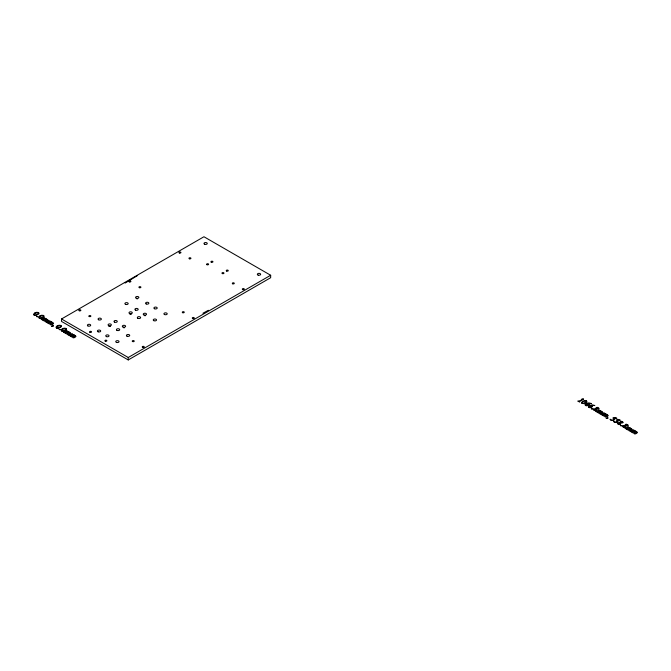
<?xml version="1.0" encoding="UTF-8"?>
<svg xmlns="http://www.w3.org/2000/svg" width="671" height="671" viewBox="0 0 671 671"><rect width="100%" height="100%" fill="white"/><g stroke="black" fill="none" stroke-linecap="round" stroke-linejoin="round"><path stroke-width="1.01" d="M125.15 283.053L137.605 275.513M61.522 318.977L203.95 236.746L270.665 275.261L270.665 277.71L128.236 359.941L61.522 321.417L61.522 318.977L128.236 357.492L270.665 275.261M202.927 313.231L208.371 310.287M128.236 357.492L128.236 359.941M129.973 314.347A1.652 0.956 0 0 1 131.239 314.33M136.918 298.93A1.652 0.956 0 0 1 137.354 298.922M144.575 315.689A1.652 0.956 0 0 1 145.431 315.731M108.853 326.483A1.652 0.956 0 0 1 110.505 326.458M123.607 327.767A1.652 0.956 0 0 1 124.462 327.792M34.305 314.154L34.255 315.102L35.454 315.177L38.356 313.583L38.482 312.627L36.788 312.711L34.305 314.154M39.388 317.089L39.337 318.029L40.537 318.113L43.439 316.519L43.565 315.563L41.87 315.647L39.388 317.089M56.708 327.087L56.658 328.035L57.865 328.111L60.759 326.525L60.885 325.561L59.199 325.653L56.708 327.087M61.791 330.023L61.74 330.971L62.948 331.046L65.842 329.461L65.968 328.496L64.282 328.58L61.791 330.023M582.202 402.449L582.151 403.388L583.351 403.464L586.253 401.879L586.379 400.923L584.684 401.006L582.202 402.449M610.165 419.291L610.585 420.029L612.397 420.507L614.141 420.105L614.804 419.165L613.906 417.966L614.762 417.798C616.263 419.283 618.452 418.276 615.248 417.463L612.841 417.991L613.671 418.754L613.353 419.996L611.239 420.121L610.165 419.291M613.554 421.245L613.973 421.992L615.785 422.47L617.53 422.059L618.192 421.12L617.295 419.929L618.15 419.752C619.652 421.245 621.841 420.239 618.637 419.417L616.288 419.929L617.06 420.717L616.741 421.95L614.628 422.076L613.554 421.245M583.569 399.102L579.543 401.443L579.685 402.105L577.815 401.032L578.545 401.208C582.755 400.721 580.868 397.677 583.56 399.119M46.567 319.035L48.32 320.285C47.398 322.105 44.571 322.139 45.334 321.392L47.616 320.101L47.406 319.664L46.274 319.48L44.429 321.115L42.91 320.235L45.116 319.53L45.611 318.633L44.471 318.431L42.6 320.059L41.09 319.186L41.61 319.287C42.533 318.582 45.234 316.771 44.672 318.289L46.567 319.035M51.835 322.08L53.596 323.33C52.673 325.15 49.847 325.183 50.602 324.437L52.892 323.145L52.682 322.709L51.55 322.525L49.704 324.16L48.186 323.279L50.392 322.575L50.887 321.669L49.746 321.476L47.867 323.103L46.366 322.231L46.878 322.332C47.758 321.619 50.543 319.815 49.948 321.325L51.835 322.08M68.97 331.977L70.723 333.219C69.801 335.047 66.974 335.081 67.737 334.334L70.027 333.034L69.818 332.606L68.677 332.413L66.84 334.049L65.322 333.177L67.519 332.464L68.023 331.566L66.874 331.365L65.003 332.992L63.502 332.12L64.013 332.22C64.944 331.516 67.637 329.704 67.075 331.222L68.97 331.977M74.246 335.014L75.999 336.263C75.077 338.092 72.25 338.125 73.013 337.37L75.295 336.079L75.085 335.643L73.953 335.458L72.107 337.094L70.589 336.221L72.795 335.508L73.29 334.611L72.149 334.41L70.279 336.037L68.769 335.165L69.289 335.265C70.212 334.561 72.913 332.749 72.351 334.267L74.246 335.014M601.241 411.239L602.994 412.489C602.113 414.334 599.253 414.292 600.008 413.596L602.29 412.304L602.088 411.868L600.948 411.684L599.102 413.319L597.584 412.439L599.79 411.734L600.285 410.837L599.144 410.635L597.274 412.262L595.764 411.39L596.284 411.491C597.207 410.786 599.908 408.975 599.346 410.493L601.241 411.239M606.509 414.284L608.27 415.534C607.347 417.354 604.521 417.387 605.276 416.641L607.565 415.349L607.356 414.913L606.223 414.728L604.462 416.314L602.86 415.483L605.066 414.779L605.561 413.881L604.42 413.68L602.541 415.307L601.04 414.435L601.552 414.535C602.483 413.831 605.175 412.019 604.621 413.537L606.509 414.284M630.421 428.09L632.174 429.339C631.252 431.159 628.425 431.193 629.188 430.447L631.478 429.155L631.268 428.719L630.136 428.534L628.291 430.17L626.773 429.289L628.97 428.584L629.473 427.679L628.333 427.486L626.454 429.113L624.953 428.241L625.464 428.341C626.395 427.637 629.088 425.825 628.534 427.335L630.421 428.09M635.697 431.134L637.45 432.384C636.527 434.204 633.701 434.238 634.464 433.491L636.745 432.199L636.536 431.763L635.403 431.579L633.558 433.214L632.04 432.334L634.246 431.621L634.741 430.723L633.6 430.53L631.73 432.158L630.22 431.285L630.74 431.386C631.637 430.681 634.363 428.903 633.801 430.379L635.697 431.134M52.858 326.022L51.457 326.291L53.261 326.131L53.336 325.46L52.539 325.443L52.858 326.022M607.532 418.226L606.131 418.494L607.934 418.335L608.01 417.664L607.221 417.647L607.532 418.226M593.642 408.991L593.239 409.671L595.152 410.744L596.309 410.493L596.72 409.042L598.742 408.941L599.094 408.371L597.291 407.347L596.183 407.574L595.764 408.782L593.642 408.991M617.748 422.906L617.345 423.586L619.249 424.659L620.415 424.407L620.818 422.956L622.839 422.856L623.191 422.285L621.388 421.262L620.281 421.48L619.861 422.696L617.748 422.906M622.831 425.842L622.428 426.521L624.332 427.595L625.498 427.343L625.9 425.892L627.922 425.791L628.274 425.221L626.471 424.198L625.364 424.416L624.944 425.632L622.831 425.842M37.836 316.653L36.771 316.653L37.836 316.653M60.239 329.587L59.174 329.587L60.239 329.587M592.51 408.857L591.445 408.857L592.51 408.857M621.69 425.708L620.625 425.708L621.69 425.708M596.888 407.742L596.653 408.857L598.616 408.236L596.888 407.742M620.985 421.656L620.759 422.772L622.713 422.151L620.985 421.656M626.068 424.592L625.842 425.708L627.796 425.087L626.068 424.592M595.974 409.855L594.875 410.501L593.76 409.796L595.806 408.975L595.974 409.855M620.071 423.762L618.972 424.416L617.857 423.711L619.903 422.881L620.071 423.762M625.162 426.697L624.055 427.352L622.94 426.639L624.986 425.817L625.162 426.697M589.155 404.638L586.991 405.846L585.498 405.544L584.978 404.613L585.951 403.506L588.886 402.877L591.445 403.548L587.452 403.573L589.155 404.638M592.543 406.592L590.379 407.8L588.886 407.498L588.366 406.576L589.339 405.46L592.275 404.839L594.833 405.502L590.849 405.527L592.543 406.592M34.817 312.971L33.55 314.221L34.028 315.185L36.469 315.32L39.061 313.676L38.675 312.535L36.586 312.292L34.817 312.971M39.899 315.907L38.633 317.157L39.111 318.113L41.552 318.255L44.143 316.611L43.758 315.471L41.669 315.227L39.899 315.907M57.22 325.905L55.953 327.154L56.439 328.119L58.872 328.262L61.464 326.609L61.086 325.469L58.998 325.234L57.22 325.905M62.302 328.84L61.036 330.09L61.522 331.055L63.955 331.197L66.546 329.545L66.169 328.404L64.081 328.169L62.302 328.84M582.713 401.258L581.447 402.516L581.925 403.472L584.366 403.615L586.957 401.971L586.571 400.822L584.483 400.587L582.713 401.258M586.353 403.992L585.531 404.739L585.741 405.452L588.257 404.705L588.039 403.925L586.353 403.992M589.742 405.947L588.92 406.693L589.13 407.406L591.646 406.668L591.428 405.88L589.742 405.947M79.237 310.748A0.99 0.57 0 0 0 80.847 310.405A0.99 0.57 0 0 0 79.53 309.776A0.99 0.57 0 0 0 79.237 310.748M154.431 308.719A1.652 0.956 0 0 0 157.165 308.232A1.652 0.956 0 0 0 155.068 307.108A1.652 0.956 0 0 0 154.431 308.719M192.728 318.49A0.99 0.57 0 0 0 194.271 318.054A0.99 0.57 0 0 0 192.845 317.5A0.99 0.57 0 0 0 192.728 318.49M179.392 253.009A0.99 0.57 0 0 0 180.927 252.573A0.99 0.57 0 0 0 179.501 252.028A0.99 0.57 0 0 0 179.392 253.009M146.219 303.963A1.652 0.956 0 0 0 148.853 303.326A1.652 0.956 0 0 0 146.58 302.327A1.652 0.956 0 0 0 146.219 303.963M129.662 313.542A1.652 0.956 0 0 0 132.279 312.879A1.652 0.956 0 0 0 129.973 311.898A1.652 0.956 0 0 0 129.662 313.542M211.248 262.168A0.99 0.57 0 0 0 212.908 261.916A0.99 0.57 0 0 0 211.692 261.212A0.99 0.57 0 0 0 211.248 262.168M116.561 342.428A1.652 0.956 0 0 0 119.044 341.606A1.652 0.956 0 0 0 116.578 340.776A1.652 0.956 0 0 0 116.561 342.428M232.72 283.808A0.99 0.57 0 0 0 234.288 283.414A0.99 0.57 0 0 0 232.912 282.827A0.99 0.57 0 0 0 232.72 283.808M89.218 316.519A0.99 0.57 0 0 0 90.845 316.2A0.99 0.57 0 0 0 89.562 315.546A0.99 0.57 0 0 0 89.218 316.519M139.4 287.691A0.99 0.57 0 0 0 140.902 287.213A0.99 0.57 0 0 0 139.434 286.702A0.99 0.57 0 0 0 139.4 287.691M89.998 332.363A0.99 0.57 0 0 0 91.55 331.935A0.99 0.57 0 0 0 90.14 331.373A0.99 0.57 0 0 0 89.998 332.363M258.167 275.127A1.652 0.956 0 0 0 260.642 274.296A1.652 0.956 0 0 0 258.167 273.474A1.652 0.956 0 0 0 258.167 275.127M125.662 304.399A1.652 0.956 0 0 0 128.186 303.619A1.652 0.956 0 0 0 125.762 302.747A1.652 0.956 0 0 0 125.662 304.399M132.539 341.531A0.99 0.57 0 0 0 134.2 341.271A0.99 0.57 0 0 0 132.984 340.566A0.99 0.57 0 0 0 132.539 341.531M206.928 264.693A0.99 0.57 0 0 0 208.572 264.399A0.99 0.57 0 0 0 207.305 263.728A0.99 0.57 0 0 0 206.928 264.693M222.42 273.617A0.99 0.57 0 0 0 223.946 273.156A0.99 0.57 0 0 0 222.495 272.627A0.99 0.57 0 0 0 222.42 273.617M136.263 298.209A1.652 0.956 0 0 0 138.855 297.505A1.652 0.956 0 0 0 136.507 296.565A1.652 0.956 0 0 0 136.263 298.209M126.953 336.146A1.652 0.956 0 0 0 129.679 335.643A1.652 0.956 0 0 0 127.565 334.535A1.652 0.956 0 0 0 126.953 336.146M143.946 314.967A1.652 0.956 0 0 0 146.53 314.254A1.652 0.956 0 0 0 144.164 313.323A1.652 0.956 0 0 0 143.946 314.967M226.572 271.034A0.99 0.57 0 0 0 228.224 270.774A0.99 0.57 0 0 0 227.016 270.077A0.99 0.57 0 0 0 226.572 271.034M142.738 347.393A0.99 0.57 0 0 0 144.24 346.907A0.99 0.57 0 0 0 142.755 346.404A0.99 0.57 0 0 0 142.738 347.393M164.412 314.481A1.652 0.956 0 0 0 167.163 314.028A1.652 0.956 0 0 0 165.108 312.879A1.652 0.956 0 0 0 164.412 314.481M182.78 312.728A0.99 0.57 0 0 0 184.265 312.233A0.99 0.57 0 0 0 182.78 311.738A0.99 0.57 0 0 0 182.78 312.728M153.751 320.646A1.652 0.956 0 0 0 156.494 320.176A1.652 0.956 0 0 0 154.414 319.044A1.652 0.956 0 0 0 153.751 320.646M105.322 341.204A0.99 0.57 0 0 0 106.874 340.784A0.99 0.57 0 0 0 105.464 340.222A0.99 0.57 0 0 0 105.322 341.204M242.818 289.62A0.99 0.57 0 0 0 244.303 289.126A0.99 0.57 0 0 0 242.818 288.631A0.99 0.57 0 0 0 242.818 289.62M114.498 322.139A1.652 0.956 0 0 0 117.232 321.652A1.652 0.956 0 0 0 115.144 320.528A1.652 0.956 0 0 0 114.498 322.139M98.134 331.81A1.652 0.956 0 0 0 100.7 331.071A1.652 0.956 0 0 0 98.31 330.157A1.652 0.956 0 0 0 98.134 331.81M106.463 336.616A1.652 0.956 0 0 0 109.037 335.894A1.652 0.956 0 0 0 106.664 334.972A1.652 0.956 0 0 0 106.463 336.616M135.643 310.161A1.652 0.956 0 0 0 138.192 309.415A1.652 0.956 0 0 0 135.794 308.517A1.652 0.956 0 0 0 135.643 310.161M108.593 325.544A1.652 0.956 0 0 0 111.327 325.066A1.652 0.956 0 0 0 109.247 323.934A1.652 0.956 0 0 0 108.593 325.544M204.613 244.236A1.652 0.956 0 0 0 207.255 243.615A1.652 0.956 0 0 0 204.999 242.6A1.652 0.956 0 0 0 204.613 244.236M123.078 327.062A1.652 0.956 0 0 0 125.62 326.291A1.652 0.956 0 0 0 123.204 325.41A1.652 0.956 0 0 0 123.078 327.062M98.578 319.765A1.652 0.956 0 0 0 101.321 319.295A1.652 0.956 0 0 0 99.241 318.155A1.652 0.956 0 0 0 98.578 319.765M87.893 325.913A1.652 0.956 0 0 0 90.644 325.469A1.652 0.956 0 0 0 88.597 324.319A1.652 0.956 0 0 0 87.893 325.913M137.807 318.264A1.652 0.956 0 0 0 140.575 317.836A1.652 0.956 0 0 0 138.545 316.67A1.652 0.956 0 0 0 137.807 318.264M129.318 281.887A0.99 0.57 0 0 0 130.887 281.485A0.99 0.57 0 0 0 129.503 280.897A0.99 0.57 0 0 0 129.318 281.887M117.014 330.4A1.652 0.956 0 0 0 119.69 329.822A1.652 0.956 0 0 0 117.484 328.773A1.652 0.956 0 0 0 117.014 330.4M189.448 258.805A0.99 0.57 0 0 0 190.933 258.31A0.99 0.57 0 0 0 189.448 257.815A0.99 0.57 0 0 0 189.448 258.805"/></g></svg>
